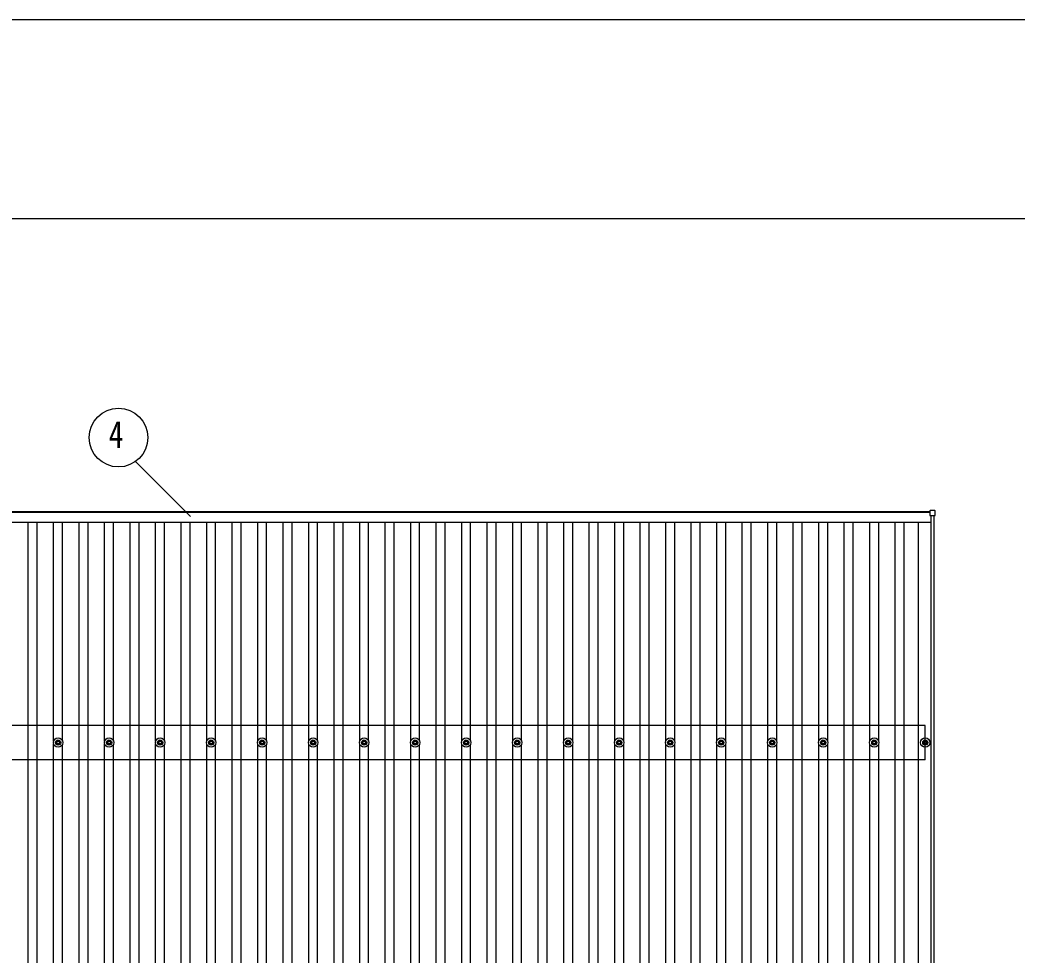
# Model space of a CAD drawing. Units: millimetres, scale not verified. Extents: x -16820 to 16820, y -11880 to 11880.
# Drawn here: x -12871 to -8961, y 8213 to 11880 of the extents above; entities that cross this region are included whole.
import ezdxf
from ezdxf.enums import TextEntityAlignment as Align

# ---------------------------------------------------------------- set-up
doc = ezdxf.new("R2010")
doc.units = ezdxf.units.MM
doc.header["$LTSCALE"] = 50
for name, color, linetype in [('0-4_YKK_13', 4, 'Continuous'), ('0-5_YKK_A1', 4, 'Continuous'), ('0-6_YKK_D', 6, 'Continuous'), ('0-7_YKK_ZWAK', 7, 'Continuous')]:
    doc.layers.add(name, color=color, linetype=linetype)
doc.styles.add('ＭＳ ゴシック', font='')
doc.styles.get('ＭＳ ゴシック').set_extended_font_data('MS Gothic')

msp = doc.modelspace()

# ---------------------------------------------------------------- linework, layer by layer
at = {"layer": '0-4_YKK_13'}
for p, q in [((-9302.62, 9955.3), (-9302.62, 9937.3)), ((-9283.62, 9956.3), (-9301.62, 9956.3)), ((-9301.62, 9936.3), (-9283.62, 9936.3)), ((-9282.62, 9937.3), (-9282.62, 9955.3)), ((-12730.92, 9048.32), (-12726.51, 9048.32)), ((-12730.92, 9044.82), (-12726.51, 9044.82)), ((-12722.67, 9056.57), (-12722.67, 9052.16)), ((-12722.67, 9040.99), (-12722.67, 9036.58)), ((-12719.17, 9056.57), (-12719.17, 9052.16)), ((-12719.17, 9040.99), (-12719.17, 9036.58)), ((-12715.34, 9048.32), (-12710.93, 9048.32)), ((-12715.34, 9044.82), (-12710.93, 9044.82)), ((-12530.92, 9048.32), (-12526.51, 9048.32)), ((-12530.92, 9044.82), (-12526.51, 9044.82)), ((-12522.67, 9056.57), (-12522.67, 9052.16)), ((-12522.67, 9040.99), (-12522.67, 9036.58)), ((-12519.17, 9056.57), (-12519.17, 9052.16)), ((-12519.17, 9040.99), (-12519.17, 9036.58)), ((-12515.34, 9048.32), (-12510.93, 9048.32)), ((-12515.34, 9044.82), (-12510.93, 9044.82)), ((-12330.92, 9048.32), (-12326.51, 9048.32)), ((-12330.92, 9044.82), (-12326.51, 9044.82)), ((-12322.67, 9056.57), (-12322.67, 9052.16)), ((-12322.67, 9040.99), (-12322.67, 9036.58)), ((-12319.17, 9056.57), (-12319.17, 9052.16)), ((-12319.17, 9040.99), (-12319.17, 9036.58)), ((-12315.34, 9048.32), (-12310.93, 9048.32)), ((-12315.34, 9044.82), (-12310.93, 9044.82)), ((-12130.92, 9048.32), (-12126.51, 9048.32)), ((-12130.92, 9044.82), (-12126.51, 9044.82)), ((-12122.67, 9056.57), (-12122.67, 9052.16)), ((-12122.67, 9040.99), (-12122.67, 9036.58)), ((-12119.17, 9056.57), (-12119.17, 9052.16)), ((-12119.17, 9040.99), (-12119.17, 9036.58)), ((-12115.34, 9048.32), (-12110.93, 9048.32)), ((-12115.34, 9044.82), (-12110.93, 9044.82)), ((-11930.92, 9048.32), (-11926.51, 9048.32)), ((-11930.92, 9044.82), (-11926.51, 9044.82)), ((-11922.67, 9056.57), (-11922.67, 9052.16)), ((-11922.67, 9040.99), (-11922.67, 9036.58)), ((-11919.17, 9056.57), (-11919.17, 9052.16)), ((-11919.17, 9040.99), (-11919.17, 9036.58)), ((-11915.34, 9048.32), (-11910.93, 9048.32)), ((-11915.34, 9044.82), (-11910.93, 9044.82)), ((-11730.92, 9048.32), (-11726.51, 9048.32)), ((-11730.92, 9044.82), (-11726.51, 9044.82)), ((-11722.67, 9056.57), (-11722.67, 9052.16)), ((-11722.67, 9040.99), (-11722.67, 9036.58)), ((-11719.17, 9056.57), (-11719.17, 9052.16)), ((-11719.17, 9040.99), (-11719.17, 9036.58)), ((-11715.34, 9048.32), (-11710.93, 9048.32)), ((-11715.34, 9044.82), (-11710.93, 9044.82)), ((-11530.92, 9048.32), (-11526.51, 9048.32)), ((-11530.92, 9044.82), (-11526.51, 9044.82)), ((-11522.67, 9056.57), (-11522.67, 9052.16)), ((-11522.67, 9040.99), (-11522.67, 9036.58)), ((-11519.17, 9056.57), (-11519.17, 9052.16)), ((-11519.17, 9040.99), (-11519.17, 9036.58)), ((-11515.34, 9048.32), (-11510.93, 9048.32)), ((-11515.34, 9044.82), (-11510.93, 9044.82)), ((-11330.92, 9048.32), (-11326.51, 9048.32)), ((-11330.92, 9044.82), (-11326.51, 9044.82)), ((-11322.67, 9056.57), (-11322.67, 9052.16)), ((-11322.67, 9040.99), (-11322.67, 9036.58)), ((-11319.17, 9056.57), (-11319.17, 9052.16)), ((-11319.17, 9040.99), (-11319.17, 9036.58)), ((-11315.34, 9048.32), (-11310.93, 9048.32)), ((-11315.34, 9044.82), (-11310.93, 9044.82)), ((-11130.92, 9048.32), (-11126.51, 9048.32)), ((-11130.92, 9044.82), (-11126.51, 9044.82)), ((-11122.67, 9056.57), (-11122.67, 9052.16)), ((-11122.67, 9040.99), (-11122.67, 9036.58)), ((-11119.17, 9056.57), (-11119.17, 9052.16)), ((-11119.17, 9040.99), (-11119.17, 9036.58)), ((-11115.34, 9048.32), (-11110.93, 9048.32)), ((-11115.34, 9044.82), (-11110.93, 9044.82)), ((-10930.92, 9048.32), (-10926.51, 9048.32)), ((-10930.92, 9044.82), (-10926.51, 9044.82)), ((-10922.67, 9056.57), (-10922.67, 9052.16)), ((-10922.67, 9040.99), (-10922.67, 9036.58)), ((-10919.17, 9056.57), (-10919.17, 9052.16)), ((-10919.17, 9040.99), (-10919.17, 9036.58)), ((-10915.34, 9048.32), (-10910.93, 9048.32)), ((-10915.34, 9044.82), (-10910.93, 9044.82)), ((-10730.92, 9048.32), (-10726.51, 9048.32)), ((-10730.92, 9044.82), (-10726.51, 9044.82)), ((-10722.67, 9056.57), (-10722.67, 9052.16)), ((-10722.67, 9040.99), (-10722.67, 9036.58)), ((-10719.17, 9056.57), (-10719.17, 9052.16)), ((-10719.17, 9040.99), (-10719.17, 9036.58)), ((-10715.34, 9048.32), (-10710.93, 9048.32)), ((-10715.34, 9044.82), (-10710.93, 9044.82)), ((-10530.92, 9048.32), (-10526.51, 9048.32)), ((-10530.92, 9044.82), (-10526.51, 9044.82)), ((-10522.67, 9056.57), (-10522.67, 9052.16)), ((-10522.67, 9040.99), (-10522.67, 9036.58)), ((-10519.17, 9056.57), (-10519.17, 9052.16)), ((-10519.17, 9040.99), (-10519.17, 9036.58)), ((-10515.34, 9048.32), (-10510.93, 9048.32)), ((-10515.34, 9044.82), (-10510.93, 9044.82)), ((-10330.92, 9048.32), (-10326.51, 9048.32)), ((-10330.92, 9044.82), (-10326.51, 9044.82)), ((-10322.67, 9056.57), (-10322.67, 9052.16)), ((-10322.67, 9040.99), (-10322.67, 9036.58)), ((-10319.17, 9056.57), (-10319.17, 9052.16)), ((-10319.17, 9040.99), (-10319.17, 9036.58)), ((-10315.34, 9048.32), (-10310.93, 9048.32)), ((-10315.34, 9044.82), (-10310.93, 9044.82)), ((-10130.92, 9048.32), (-10126.51, 9048.32)), ((-10130.92, 9044.82), (-10126.51, 9044.82)), ((-10122.67, 9056.57), (-10122.67, 9052.16)), ((-10122.67, 9040.99), (-10122.67, 9036.58)), ((-10119.17, 9056.57), (-10119.17, 9052.16)), ((-10119.17, 9040.99), (-10119.17, 9036.58)), ((-10115.34, 9048.32), (-10110.93, 9048.32)), ((-10115.34, 9044.82), (-10110.93, 9044.82)), ((-9930.92, 9048.32), (-9926.51, 9048.32)), ((-9930.92, 9044.82), (-9926.51, 9044.82)), ((-9922.67, 9056.57), (-9922.67, 9052.16)), ((-9922.67, 9040.99), (-9922.67, 9036.58)), ((-9919.17, 9056.57), (-9919.17, 9052.16)), ((-9919.17, 9040.99), (-9919.17, 9036.58)), ((-9915.34, 9048.32), (-9910.93, 9048.32)), ((-9915.34, 9044.82), (-9910.93, 9044.82)), ((-9730.92, 9048.32), (-9726.51, 9048.32)), ((-9730.92, 9044.82), (-9726.51, 9044.82)), ((-9722.67, 9056.57), (-9722.67, 9052.16)), ((-9722.67, 9040.99), (-9722.67, 9036.58)), ((-9719.17, 9056.57), (-9719.17, 9052.16)), ((-9719.17, 9040.99), (-9719.17, 9036.58)), ((-9715.34, 9048.32), (-9710.93, 9048.32)), ((-9715.34, 9044.82), (-9710.93, 9044.82)), ((-9530.92, 9048.32), (-9526.51, 9048.32)), ((-9530.92, 9044.82), (-9526.51, 9044.82)), ((-9522.67, 9056.57), (-9522.67, 9052.16)), ((-9522.67, 9040.99), (-9522.67, 9036.58)), ((-9519.17, 9056.57), (-9519.17, 9052.16)), ((-9519.17, 9040.99), (-9519.17, 9036.58)), ((-9515.34, 9048.32), (-9510.93, 9048.32)), ((-9515.34, 9044.82), (-9510.93, 9044.82)), ((-9330.92, 9048.32), (-9326.5, 9048.32)), ((-9330.92, 9044.82), (-9326.5, 9044.82)), ((-9322.67, 9056.57), (-9322.67, 9052.16)), ((-9322.67, 9040.99), (-9322.67, 9036.58)), ((-9319.17, 9056.57), (-9319.17, 9052.16)), ((-9319.17, 9040.99), (-9319.17, 9036.58)), ((-9315.34, 9048.32), (-9310.92, 9048.32)), ((-9315.34, 9044.82), (-9310.92, 9044.82))]:
    msp.add_line(p, q, dxfattribs=at)
for centre, radius in [((-12720.92, 9046.57), 18.25), ((-12720.92, 9046.57), 10.15), ((-12720.92, 9046.57), 5.85), ((-12720.92, 9046.57), 5.25), ((-12520.92, 9046.57), 18.25), ((-12520.92, 9046.57), 10.15), ((-12520.92, 9046.57), 5.85), ((-12520.92, 9046.57), 5.25), ((-12320.92, 9046.57), 18.25), ((-12320.92, 9046.57), 10.15), ((-12320.92, 9046.57), 5.85), ((-12320.92, 9046.57), 5.25), ((-12120.92, 9046.57), 18.25), ((-12120.92, 9046.57), 10.15), ((-12120.92, 9046.57), 5.85), ((-12120.92, 9046.57), 5.25), ((-11920.92, 9046.57), 18.25), ((-11920.92, 9046.57), 10.15), ((-11920.92, 9046.57), 5.85), ((-11920.92, 9046.57), 5.25), ((-11720.92, 9046.57), 18.25), ((-11720.92, 9046.57), 10.15), ((-11720.92, 9046.57), 5.85), ((-11720.92, 9046.57), 5.25), ((-11520.92, 9046.57), 18.25), ((-11520.92, 9046.57), 10.15), ((-11520.92, 9046.57), 5.85), ((-11520.92, 9046.57), 5.25), ((-11320.92, 9046.57), 18.25), ((-11320.92, 9046.57), 10.15), ((-11320.92, 9046.57), 5.85), ((-11320.92, 9046.57), 5.25), ((-11120.92, 9046.57), 18.25), ((-11120.92, 9046.57), 10.15), ((-11120.92, 9046.57), 5.85), ((-11120.92, 9046.57), 5.25), ((-10920.92, 9046.57), 18.25), ((-10920.92, 9046.57), 10.15), ((-10920.92, 9046.57), 5.85), ((-10920.92, 9046.57), 5.25), ((-10720.92, 9046.57), 18.25), ((-10720.92, 9046.57), 10.15), ((-10720.92, 9046.57), 5.85), ((-10720.92, 9046.57), 5.25), ((-10520.92, 9046.57), 18.25), ((-10520.92, 9046.57), 10.15), ((-10520.92, 9046.57), 5.85), ((-10520.92, 9046.57), 5.25), ((-10320.92, 9046.57), 18.25), ((-10320.92, 9046.57), 10.15), ((-10320.92, 9046.57), 5.85), ((-10320.92, 9046.57), 5.25), ((-10120.92, 9046.57), 18.25), ((-10120.92, 9046.57), 10.15), ((-10120.92, 9046.57), 5.85), ((-10120.92, 9046.57), 5.25), ((-9920.92, 9046.57), 18.25), ((-9920.92, 9046.57), 10.15), ((-9920.92, 9046.57), 5.85), ((-9920.92, 9046.57), 5.25), ((-9720.92, 9046.57), 18.25), ((-9720.92, 9046.57), 10.15), ((-9720.92, 9046.57), 5.85), ((-9720.92, 9046.57), 5.25), ((-9520.92, 9046.57), 18.25), ((-9520.92, 9046.57), 10.15), ((-9520.92, 9046.57), 5.85), ((-9520.92, 9046.57), 5.25), ((-9320.92, 9046.57), 18.25), ((-9320.92, 9046.57), 10.15), ((-9320.92, 9046.57), 5.85), ((-9320.92, 9046.57), 5.25)]:
    msp.add_circle(centre, radius, dxfattribs=at)
for centre, start, end in [((-9301.62, 9955.3), 90, 180), ((-9301.62, 9937.3), 180, 270), ((-9283.62, 9955.3), 0, 90), ((-9283.62, 9937.3), 270, 0)]:
    msp.add_arc(centre, 1, start, end, dxfattribs=at)
at = {"layer": '0-5_YKK_A1'}
for p, q in [((-14739.22, 9953), (-9302.62, 9953)), ((-9302.62, 9948.21), (-14739.22, 9948.21)), ((-9297.92, 4571.51), (-9297.92, 9936.3)), ((-9285.92, 4556.51), (-9285.92, 9936.3)), ((-14743.92, 9910.21), (-9297.92, 9910.21)), ((-12838.42, -820.03), (-12838.42, 9910.21)), ((-12803.42, -820.03), (-12803.42, 9910.21)), ((-12738.42, 9051.76), (-12738.42, 9910.21)), ((-12703.42, 9051.74), (-12703.42, 9910.21)), ((-12638.42, -820.03), (-12638.42, 9910.21)), ((-12603.42, -820.03), (-12603.42, 9910.21)), ((-12538.42, 9051.76), (-12538.42, 9910.21)), ((-12503.42, 9051.74), (-12503.42, 9910.21)), ((-12438.42, -820.03), (-12438.42, 9910.21)), ((-12403.42, -820.03), (-12403.42, 9910.21)), ((-12338.42, 9051.76), (-12338.42, 9910.21)), ((-12303.42, 9051.74), (-12303.42, 9910.21)), ((-12238.42, -820.03), (-12238.42, 9910.21)), ((-12203.42, -820.03), (-12203.42, 9910.21)), ((-12138.42, 9051.76), (-12138.42, 9910.21)), ((-12103.42, 9051.74), (-12103.42, 9910.21)), ((-12038.42, -820.03), (-12038.42, 9910.21)), ((-12003.42, -820.03), (-12003.42, 9910.21)), ((-11938.42, 9051.76), (-11938.42, 9910.21)), ((-11903.42, 9051.74), (-11903.42, 9910.21)), ((-11838.42, -820.03), (-11838.42, 9910.21)), ((-11803.42, -820.03), (-11803.42, 9910.21)), ((-11738.42, 9051.76), (-11738.42, 9910.21)), ((-11703.42, 9051.74), (-11703.42, 9910.21)), ((-11638.42, -820.03), (-11638.42, 9910.21)), ((-11603.42, -820.03), (-11603.42, 9910.21)), ((-11538.42, 9051.76), (-11538.42, 9910.21)), ((-11503.42, 9051.74), (-11503.42, 9910.21)), ((-11438.42, -820.03), (-11438.42, 9910.21)), ((-11403.42, -820.03), (-11403.42, 9910.21)), ((-11338.42, 9051.76), (-11338.42, 9910.21)), ((-11303.42, 9051.74), (-11303.42, 9910.21)), ((-11238.42, -820.03), (-11238.42, 9910.21)), ((-11203.42, -820.03), (-11203.42, 9910.21)), ((-11138.42, 9051.76), (-11138.42, 9910.21)), ((-11103.42, 9051.74), (-11103.42, 9910.21)), ((-11038.42, -820.03), (-11038.42, 9910.21)), ((-11003.42, -820.03), (-11003.42, 9910.21)), ((-10938.42, 9051.76), (-10938.42, 9910.21)), ((-10903.42, 9051.74), (-10903.42, 9910.21)), ((-10838.42, -820.03), (-10838.42, 9910.21)), ((-10803.42, -820.03), (-10803.42, 9910.21)), ((-10738.42, 9051.76), (-10738.42, 9910.21)), ((-10703.42, 9051.74), (-10703.42, 9910.21)), ((-10638.42, -820.03), (-10638.42, 9910.21)), ((-10603.42, -820.03), (-10603.42, 9910.21)), ((-10538.42, 9051.76), (-10538.42, 9910.21)), ((-10503.42, 9051.74), (-10503.42, 9910.21)), ((-10438.42, -820.03), (-10438.42, 9910.21)), ((-10403.42, -820.03), (-10403.42, 9910.21)), ((-10338.42, 9051.76), (-10338.42, 9910.21)), ((-10303.42, 9051.74), (-10303.42, 9910.21)), ((-10238.42, -820.03), (-10238.42, 9910.21)), ((-10203.42, -820.03), (-10203.42, 9910.21)), ((-10138.42, 9051.76), (-10138.42, 9910.21)), ((-10103.42, 9051.74), (-10103.42, 9910.21)), ((-10038.42, -820.03), (-10038.42, 9910.21)), ((-10003.42, -820.03), (-10003.42, 9910.21)), ((-9938.42, 9051.76), (-9938.42, 9910.21)), ((-9903.42, 9051.74), (-9903.42, 9910.21)), ((-9838.42, -820.03), (-9838.42, 9910.21)), ((-9803.42, -820.03), (-9803.42, 9910.21)), ((-9738.42, 9051.76), (-9738.42, 9910.21)), ((-9703.42, 9051.74), (-9703.42, 9910.21)), ((-9638.42, -820.03), (-9638.42, 9910.21)), ((-9603.42, -820.03), (-9603.42, 9910.21)), ((-9538.42, 9051.76), (-9538.42, 9910.21)), ((-9503.42, 9051.74), (-9503.42, 9910.21)), ((-9438.42, -820.03), (-9438.42, 9910.21)), ((-9403.42, -820.03), (-9403.42, 9910.21)), ((-9347.42, -820.03), (-9347.42, 9910.21)), ((-9320.92, 9113.57), (-14720.92, 9113.57)), ((-9320.92, 8979.57), (-9320.92, 9113.57)), ((-12738.42, 7251.76), (-12738.42, 9041.39)), ((-12703.42, 7251.74), (-12703.42, 9041.41)), ((-12538.42, 7251.76), (-12538.42, 9041.39)), ((-12503.42, 7251.74), (-12503.42, 9041.41)), ((-12338.42, 7251.76), (-12338.42, 9041.39)), ((-12303.42, 7251.74), (-12303.42, 9041.41)), ((-12138.42, 7251.76), (-12138.42, 9041.39)), ((-12103.42, 7251.74), (-12103.42, 9041.41)), ((-11938.42, 7251.76), (-11938.42, 9041.39)), ((-11903.42, 7251.74), (-11903.42, 9041.41)), ((-11738.42, 7251.76), (-11738.42, 9041.39)), ((-11703.42, 7251.74), (-11703.42, 9041.41)), ((-11538.42, 7251.76), (-11538.42, 9041.39)), ((-11503.42, 7251.74), (-11503.42, 9041.41)), ((-11338.42, 7251.76), (-11338.42, 9041.39)), ((-11303.42, 7251.74), (-11303.42, 9041.41)), ((-11138.42, 7251.76), (-11138.42, 9041.39)), ((-11103.42, 7251.74), (-11103.42, 9041.41)), ((-10938.42, 7251.76), (-10938.42, 9041.39)), ((-10903.42, 7251.74), (-10903.42, 9041.41)), ((-10738.42, 7251.76), (-10738.42, 9041.39)), ((-10703.42, 7251.74), (-10703.42, 9041.41)), ((-10538.42, 7251.76), (-10538.42, 9041.39)), ((-10503.42, 7251.74), (-10503.42, 9041.41)), ((-10338.42, 7251.76), (-10338.42, 9041.39)), ((-10303.42, 7251.74), (-10303.42, 9041.41)), ((-10138.42, 7251.76), (-10138.42, 9041.39)), ((-10103.42, 7251.74), (-10103.42, 9041.41)), ((-9938.42, 7251.76), (-9938.42, 9041.39)), ((-9903.42, 7251.74), (-9903.42, 9041.41)), ((-9738.42, 7251.76), (-9738.42, 9041.39)), ((-9703.42, 7251.74), (-9703.42, 9041.41)), ((-9538.42, 7251.76), (-9538.42, 9041.39)), ((-9503.42, 7251.74), (-9503.42, 9041.41)), ((-9320.92, 8979.57), (-14720.92, 8979.57))]:
    msp.add_line(p, q, dxfattribs=at)
at = {"layer": '0-6_YKK_D'}
msp.add_line((-12202.19, 9932.74), (-12417.79, 10148.33), dxfattribs=at)
msp.add_circle((-12484.2, 10242.46), 115.2, dxfattribs=at)
at = {"layer": '0-7_YKK_ZWAK'}
msp.add_line((15580.08, 11100), (-15619.92, 11100), dxfattribs=at)
msp.add_lwpolyline([(-16820, -11880), (16820, -11880), (16820, 11880), (-16820, 11880)], close=True, dxfattribs=at)

# ---------------------------------------------------------------- texts
at = {"layer": '0-6_YKK_D', "style": 'ＭＳ ゴシック', "width": 0.8}
msp.add_text('4', height=105.6, dxfattribs=at).set_placement((-12522.6, 10170.46), align=Align.BOTTOM_LEFT)

doc.saveas('drawing.dxf')
